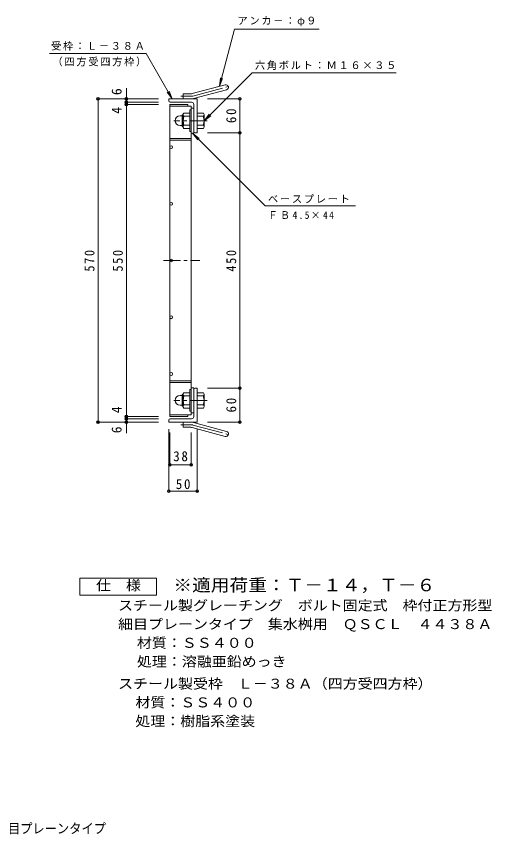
# Model space of a CAD drawing. Units: millimetres at full size, sheet at 1:6. Extents: x -952 to 924, y -826 to 750.
# Drawn here: x 86 to 924, y -797 to 646 of the extents above; entities that cross this region are included whole.
import ezdxf
from ezdxf.enums import TextEntityAlignment as Align

# ---------------------------------------------------------------- set-up
doc = ezdxf.new("R2010")
doc.units = ezdxf.units.MM
doc.header["$LTSCALE"] = 6
doc.header["$PDMODE"] = 32
doc.header["$PDSIZE"] = 4.8
doc.linetypes.add('CHAIN1', pattern=[8, 5, -1, 1, -1])
doc.linetypes.add('CHAIN2', pattern=[12, 9, -1, 1, -1])
for name, color, linetype, lineweight in [('E-1', 2, 'Continuous', 9), ('E-2', 3, 'Continuous', 9), ('E-4', 7, 'Continuous', 9), ('E-5', 7, 'Continuous', 9), ('F-5_F-5ﾚｲﾔ', 2, 'Continuous', 9)]:
    doc.layers.add(name, color=color, linetype=linetype, lineweight=lineweight)
doc.styles.add('ＭＳ ゴシック', font='')
doc.styles.get('ＭＳ ゴシック').set_extended_font_data('MS Gothic')

msp = doc.modelspace()

# ---------------------------------------------------------------- linework, layer by layer
at = {"layer": 'E-1'}
for p, q in [((395.999, 509.695), (454.19, 525.287)), ((379.855, 500.388), (379.855, 509.388)), ((393.67, 509.388), (379.855, 509.388)), ((398.329, 501.001), (456.52, 516.594)), ((404.855, 500.388), (354.855, 500.388)), ((354.855, 496.888), (354.855, 500.388)), ((394.855, 494.388), (357.355, 494.388)), ((404.855, 500.388), (404.855, 440.388)), ((392.055, 480.888), (392.055, 442.888)), ((394.355, 480.888), (392.055, 480.888)), ((398.855, 490.388), (398.855, 442.888)), ((374.545, 470.388), (378.055, 470.388)), ((378.055, 452.688), (378.055, 471.088)), ((379.855, 472.888), (380.055, 472.888)), ((380.055, 472.638), (380.055, 451.138)), ((392.055, 475.388), (381.093, 475.388)), ((392.055, 469.888), (381.093, 469.888)), ((404.855, 475.388), (415.816, 475.388)), ((404.855, 469.888), (415.816, 469.888)), ((417.055, 472.888), (416.855, 472.888)), ((416.855, 472.638), (416.855, 451.138)), ((374.555, 453.388), (378.055, 453.388)), ((379.855, 450.888), (380.055, 450.888)), ((392.055, 453.888), (381.093, 453.888)), ((392.055, 448.388), (381.093, 448.388)), ((404.855, 453.888), (415.816, 453.888)), ((404.855, 448.388), (415.816, 448.388)), ((417.055, 450.888), (416.855, 450.888)), ((394.355, 442.888), (392.055, 442.888)), ((401.355, 440.388), (404.855, 440.388)), ((392.055, -50.115), (392.055, -12.115)), ((394.355, -12.115), (392.055, -12.115)), ((398.855, -59.615), (398.855, -12.115)), ((401.355, -9.615), (404.855, -9.615)), ((404.855, -69.615), (404.855, -9.615)), ((374.555, -22.615), (378.055, -22.615)), ((378.055, -21.915), (378.055, -40.315)), ((379.855, -20.115), (380.055, -20.115)), ((380.055, -41.865), (380.055, -20.365)), ((392.055, -17.615), (381.093, -17.615)), ((392.055, -23.115), (381.093, -23.115)), ((404.855, -17.615), (415.816, -17.615)), ((404.855, -23.115), (415.816, -23.115)), ((417.055, -20.115), (416.855, -20.115)), ((416.855, -41.865), (416.855, -20.365)), ((374.545, -39.615), (378.055, -39.615)), ((379.855, -42.115), (380.055, -42.115)), ((392.055, -39.115), (381.093, -39.115)), ((404.855, -39.115), (415.816, -39.115)), ((417.055, -42.115), (416.855, -42.115)), ((392.055, -44.615), (381.093, -44.615)), ((394.355, -50.115), (392.055, -50.115)), ((404.855, -44.615), (415.816, -44.615)), ((354.855, -66.115), (354.855, -69.615)), ((404.855, -69.615), (354.855, -69.615)), ((394.855, -63.615), (357.355, -63.615)), ((379.855, -69.615), (379.855, -78.615)), ((398.329, -70.229), (456.52, -85.821)), ((393.67, -78.615), (379.855, -78.615)), ((395.999, -78.922), (454.19, -94.514))]:
    msp.add_line(p, q, dxfattribs=at)
at = {"layer": 'E-1', "linetype": 'CHAIN2'}
for p, q in [((397.164, 505.348), (462.331, 522.809)), ((393.67, 504.888), (376.05, 504.888)), ((393.67, -74.115), (376.05, -74.115)), ((397.164, -74.575), (462.331, -92.036))]:
    msp.add_line(p, q, dxfattribs=at)
at = {"layer": 'E-1', "linetype": 'CHAIN1'}
for p, q in [((422.458, 461.888), (363.753, 461.888)), ((422.458, -31.115), (363.753, -31.115))]:
    msp.add_line(p, q, dxfattribs=at)
at = {"layer": 'E-1'}
for centre, radius, start, end in [((455.355, 520.94), 4.5, 285.00014, 104.99991), ((393.67, 518.388), 9, 270, 285.00002), ((357.355, 496.888), 2.5, 180, 270), ((393.67, 518.388), 18, 270, 285), ((394.855, 490.388), 4, 0, 90), ((374.545, 461.898), 8.49, 90, 180), ((374.555, 461.888), 8.5, 180, 270), ((379.855, 471.088), 1.8, 90, 180), ((384.215, 472.638), 4.16, 138.61835, 221.37988), ((404.055, 461.888), 24, 160.52881, 199.47119), ((392.855, 461.888), 24, 340.52881, 19.47119), ((412.695, 472.638), 4.16, 318.62012, 41.38165), ((379.855, 452.688), 1.8, 180, 270), ((384.215, 451.138), 4.16, 138.62012, 221.38165), ((412.695, 451.138), 4.16, 318.61835, 41.37988), ((401.355, 442.888), 2.5, 180, 270), ((401.355, -12.115), 2.5, 90, 180), ((374.555, -31.115), 8.5, 90, 180), ((379.855, -21.915), 1.8, 90, 180), ((384.215, -20.365), 4.16, 138.61835, 221.37988), ((404.055, -31.115), 24, 160.52881, 199.47119), ((392.855, -31.115), 24, 340.52881, 19.47119), ((412.695, -20.365), 4.16, 318.62012, 41.38165), ((374.545, -31.125), 8.49, 180, 270), ((379.855, -40.315), 1.8, 180, 270), ((384.215, -41.865), 4.16, 138.62012, 221.38165), ((412.695, -41.865), 4.16, 318.61835, 41.37988), ((357.355, -66.115), 2.5, 90, 180), ((393.67, -87.615), 18, 75, 90), ((394.855, -59.615), 4, 270, 0), ((393.67, -87.615), 9, 74.99998, 90), ((455.355, -90.167), 4.5, 255.00009, 74.99986)]:
    msp.add_arc(centre, radius, start, end, dxfattribs=at)
at = {"layer": 'E-1', "linetype": 'CHAIN2'}
for centre, start, end in [((393.67, 518.388), 270, 284.99995), ((393.67, -87.615), 75.00005, 90)]:
    msp.add_arc(centre, 13.5, start, end, dxfattribs=at)
at = {"layer": 'E-2'}
for p, q in [((356.355, -59.615), (356.355, 490.388)), ((388.355, 490.388), (356.355, 490.388)), ((356.355, 487.388), (394.355, 487.388)), ((388.355, 490.388), (388.355, 487.388)), ((394.355, -56.615), (394.355, 487.388)), ((398.855, 483.888), (394.355, 483.888)), ((398.855, 439.887), (398.855, 483.888)), ((398.855, 439.887), (394.355, 439.887)), ((356.355, 430.388), (394.355, 430.388)), ((356.355, 427.388), (394.355, 427.388)), ((356.355, 3.386), (394.355, 3.386)), ((356.355, 0.386), (394.355, 0.386)), ((398.855, -9.114), (394.355, -9.114)), ((398.855, -9.114), (398.855, -53.115)), ((356.355, -56.615), (394.355, -56.615)), ((388.355, -59.615), (388.355, -56.615)), ((398.855, -53.115), (394.355, -53.115)), ((388.355, -59.615), (356.355, -59.615))]:
    msp.add_line(p, q, dxfattribs=at)
at = {"layer": 'E-2', "linetype": 'CHAIN1'}
msp.add_line((345.281, 215.386), (409.461, 215.386), dxfattribs=at)
at = {"layer": 'E-2'}
for centre in [(358.855, 415.388), (358.855, 315.388), (358.855, 215.388), (358.855, 115.388), (358.855, 15.388)]:
    msp.add_circle(centre, 2.5, dxfattribs=at)
at = {"layer": 'E-4'}
for p, q in [((279.855, 519.06), (279.855, 494.387)), ((228.055, 500.387), (336.855, 500.387)), ((229.855, 500.387), (229.855, -69.614)), ((278.055, 494.387), (336.855, 494.387)), ((279.855, 494.387), (279.855, 490.387)), ((481.655, 500.387), (422.855, 500.387)), ((479.855, 440.387), (479.855, 500.387)), ((278.055, 490.387), (336.855, 490.387)), ((279.855, 490.387), (279.855, -59.614)), ((481.655, 440.387), (422.855, 440.387)), ((479.855, -9.614), (479.855, 440.387)), ((481.655, -9.614), (422.855, -9.614)), ((479.855, -69.614), (479.855, -9.614)), ((228.055, -69.614), (336.855, -69.614)), ((278.055, -59.614), (336.855, -59.614)), ((278.055, -63.614), (336.855, -63.614)), ((279.855, -59.614), (279.855, -63.614)), ((279.855, -63.614), (279.855, -89.071)), ((481.655, -69.614), (422.855, -69.614)), ((354.855, -193.137), (354.855, -81.615)), ((404.855, -193.137), (404.855, -81.615)), ((356.355, -146.414), (356.355, -87.614)), ((394.355, -146.414), (394.355, -87.614)), ((356.355, -144.614), (394.355, -144.614)), ((354.855, -191.337), (404.855, -191.337))]:
    msp.add_line(p, q, dxfattribs=at)
for p in [(229.855, 500.387), (279.855, 500.387), (279.855, 494.387), (279.855, 490.387), (479.855, 500.387), (479.855, 440.387), (479.855, -9.614), (279.855, -59.614), (229.855, -69.614), (279.855, -63.614), (279.855, -69.614), (479.855, -69.614), (356.355, -144.614), (394.355, -144.614), (354.855, -191.337), (404.855, -191.337)]:
    msp.add_point(p, dxfattribs=at)
at = {"layer": 'E-5'}
for p, q in [((443.951, 522.543), (470.889, 623.08)), ((619.889, 623.08), (470.889, 623.08)), ((144.561, 580.571), (314.561, 580.571)), ((360.855, 500.387), (314.561, 580.571)), ((416.855, 461.618), (501.646, 546.409)), ((443.951, 522.543), (445.909, 537.415)), ((443.951, 522.543), (449.691, 536.401)), ((501.646, 546.409), (755.646, 546.409)), ((360.855, 500.387), (351.724, 512.287)), ((360.855, 500.387), (355.115, 514.245)), ((416.855, 461.618), (425.986, 473.518)), ((416.855, 461.618), (428.755, 470.749)), ((396.605, 439.886), (408.506, 430.755)), ((396.605, 439.886), (405.737, 427.986))]:
    msp.add_line(p, q, dxfattribs=at)
msp.add_lwpolyline([(396.605, 439.886), (524.802, 311.69), (684.302, 311.69)], dxfattribs=at)
at = {"layer": 'F-5_F-5ﾚｲﾔ'}
msp.add_lwpolyline([(197.84, -374.256), (197.84, -344.256), (332.84, -344.256), (332.84, -374.256)], close=True, dxfattribs=at)

# ---------------------------------------------------------------- texts
at = {"layer": 'E-4', "color": 2, "style": 'ＭＳ ゴシック'}
for s, p in [('6', (276.682, 507.06)), ('4', (276.682, 474.101)), ('4', (276.682, -53.713)), ('6', (276.682, -89.071))]:
    msp.add_text(s, height=17.6, rotation=90, dxfattribs=at).set_placement(p, align=Align.BOTTOM_LEFT)
at = {"layer": 'E-4', "color": 2, "char_height": 17.6, "attachment_point": 7, "rotation": 90, "style": 'ＭＳ ゴシック'}
for s, insert in [('\\T1.27;\\W0.95;60', (473.855, 457.637)), ('\\T1.27;\\W0.9;570', (223.855, 195.886)), ('\\T1.27;\\W0.9;550', (273.855, 195.886)), ('\\T1.27;\\W0.9;450', (473.855, 195.886)), ('\\T1.27;\\W0.95;60', (473.855, -52.364))]:
    msp.add_mtext(s, dxfattribs=dict(at, insert=insert))
at = {"layer": 'E-4', "color": 2, "char_height": 17.6, "attachment_point": 7, "style": 'ＭＳ ゴシック'}
for s, insert in [('\\T1.27;\\W0.95;38', (362.605, -138.614)), ('\\T1.27;\\W0.95;50', (367.105, -187.737))]:
    msp.add_mtext(s, dxfattribs=dict(at, insert=insert))
at = {"layer": 'E-5', "char_height": 13.2, "attachment_point": 7, "style": 'ＭＳ ゴシック'}
for s, insert in [('\\T1.17;アンカ－：φ９', (475.889, 628.08)), ('\\T1.17;受枠：Ｌ－３８Ａ', (147.061, 585.571)), ('\\T1.17;（四方受四方枠）', (149.561, 557.571)), ('\\T1.17;六角ボルト：Ｍ１６×３５', (506.646, 551.409)), ('\\T1.17;ベースプレート', (529.802, 316.69)), ('\\T1.26;\\W0.95;ＦＢ4.5×44', (529.802, 288.69))]:
    msp.add_mtext(s, dxfattribs=dict(at, insert=insert))
at = {"layer": 'F-5_F-5ﾚｲﾔ', "style": 'ＭＳ ゴシック'}
for s, width, p in [('仕\u3000様', 1.1, (226.34, -371.256)), ('スチール製グレーチング\u3000ボルト固定式\u3000枠付正方形型', 1.1, (265.34, -406.608)), ('細目プレーンタイプ\u3000集水桝用\u3000ＱＳＣＬ\u3000４４３８Ａ', 1.1, (265.34, -439.609)), ('材質：ＳＳ４００', 1.1, (298.467, -472.607)), ('処理：溶融亜鉛めっき', 1.1, (298.468, -505.608)), ('スチール製受枠\u3000Ｌ－３８Ａ（四方受四方枠）', 1.1, (265.34, -544.608)), ('材質：ＳＳ４００', 1.1, (295.768, -577.608)), ('処理：樹脂系塗装', 1.1, (295.768, -610.608)), ('スチール製グレーチング\u3000ボルト固定式\u3000枠付正方形型\u3000細目プレーンタイプ', 0.9, (-512.368, -799.865))]:
    msp.add_text(s, height=17.6, dxfattribs=dict(at, width=width)).set_placement(p, align=Align.BOTTOM_LEFT)
at = {"layer": 'F-5_F-5ﾚｲﾔ', "color": 3, "style": 'ＭＳ ゴシック', "width": 1.1}
msp.add_text('※適用荷重：Ｔ－１４，Ｔ－６', height=21.99, dxfattribs=at).set_placement((362.84, -374.256), align=Align.BOTTOM_LEFT)

doc.saveas('drawing.dxf')
